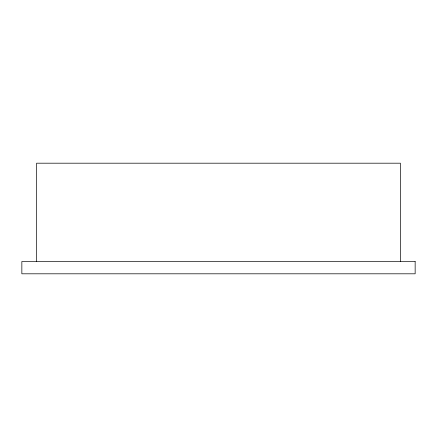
<?xml version="1.0" encoding="UTF-8"?>
<svg xmlns="http://www.w3.org/2000/svg" width="437" height="437" viewBox="0 0 437 437"><rect width="100%" height="100%" fill="white"/><g stroke="black" fill="none" stroke-linecap="round" stroke-linejoin="round"><path stroke-width="0.66" d="M400.401 261.517L400.401 163.192L36.599 163.192L36.599 261.517M415.15 261.517L21.85 261.517L21.85 273.808L415.15 273.808L415.15 261.517"/></g></svg>
